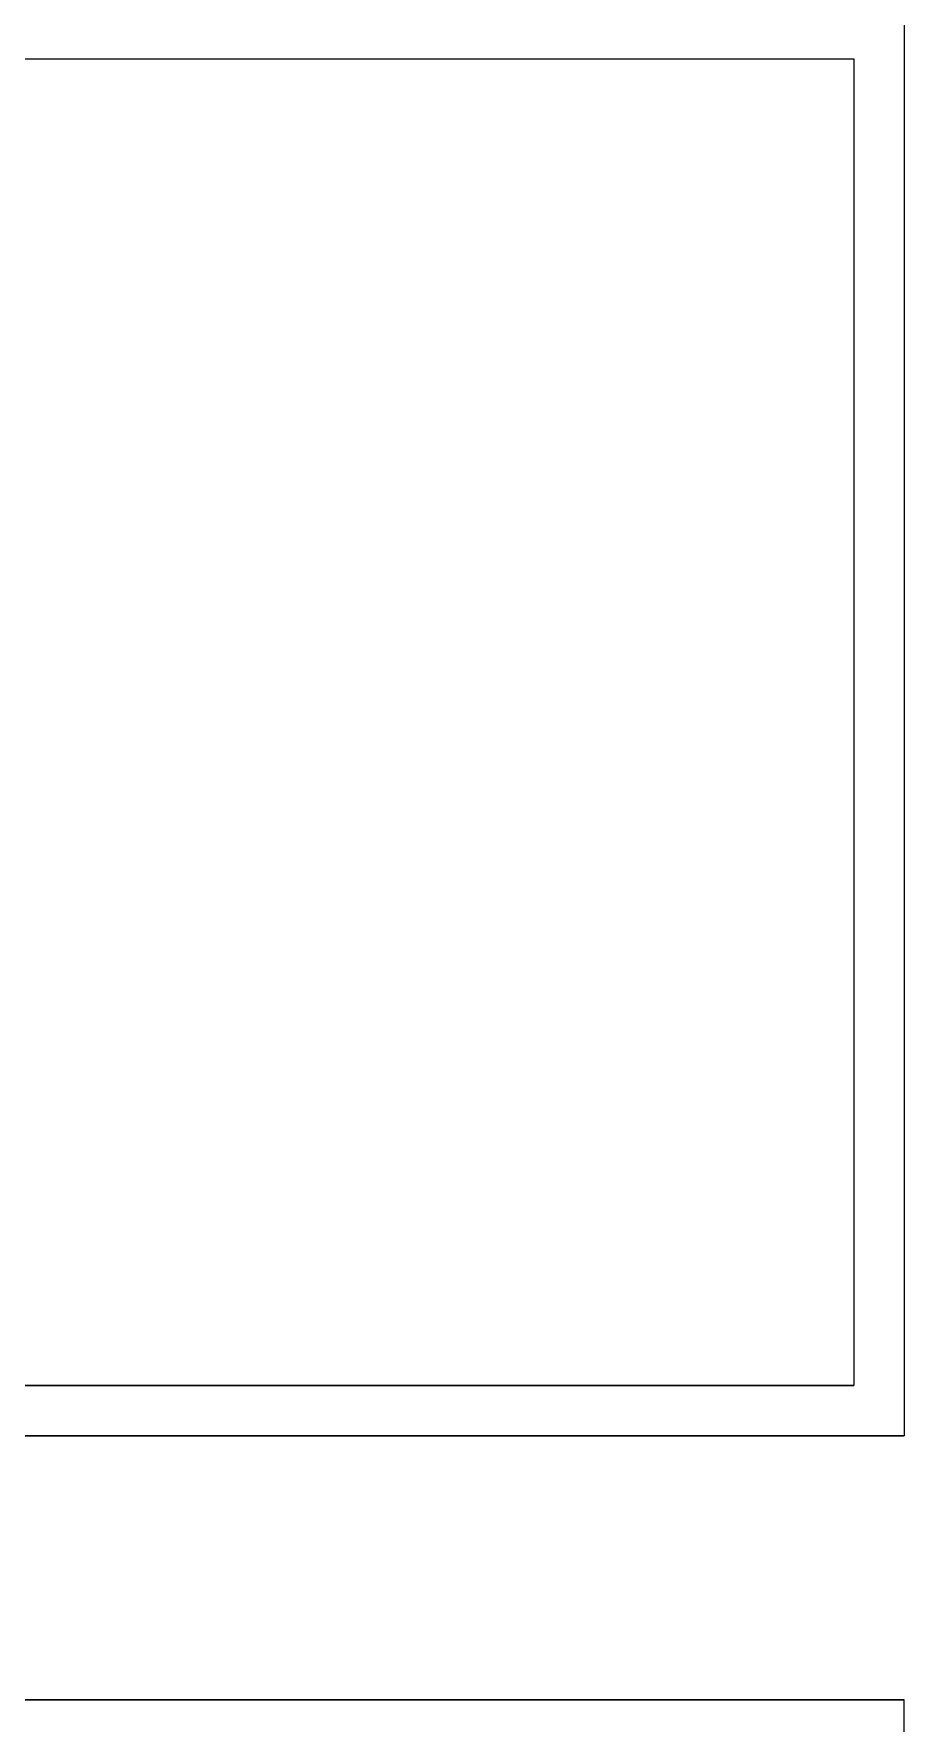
# Model space of a CAD drawing. Header units: inches. Extents: x -1851 to 6314, y -1304 to 4687.
# Drawn here: x 1566.8 to 1594.5, y 2220.5 to 2274.2 of the extents above; entities that cross this region are included whole.
import ezdxf

# ---------------------------------------------------------------- set-up
doc = ezdxf.new("R2010")
doc.units = ezdxf.units.IN
doc.header["$MEASUREMENT"] = 0
doc.layers.add('E-ARRY-TABL', color=9, linetype='Continuous')

# ---------------------------------------------------------------- blocks, each defined once
blk = doc.blocks.new('2.2.1_8 Mid Plan View')
at = {"color": 7, "linetype": 'Continuous', "lineweight": 15}
for p, q in [((-0.3006, -3.7368), (-0.3006, 2.6804)), ((3.5556, 2.6804), (0.3011, 2.6804)), ((0.3011, 2.6804), (0.3011, -3.7368)), ((0.4159, 2.5656), (0.4159, -3.622)), ((3.4408, 2.5656), (0.4159, 2.5656)), ((3.4408, -3.622), (3.4408, 2.5656))]:
    blk.add_line(p, q, dxfattribs=at)
blk = doc.blocks.new('A$C1ac49d95')
at = {"layer": 'E-ARRY-TABL'}
for p, q in [((1.602, 2243.165), (87.938, 2243.165)), ((0, 2241.562), (89.54, 2241.562)), ((89.54, 2233.167), (0, 2233.167)), ((89.54, 2187.756), (89.54, 2233.167))]:
    blk.add_line(p, q, dxfattribs=at)
at = {"layer": 'E-ARRY-TABL', "xscale": -13.95298604562408, "yscale": 13.95298604562408, "zscale": 13.95298604562408, "rotation": 270}
blk.add_blockref('2.2.1_8 Mid Plan View', (52.14, 2237.361), dxfattribs=at)

msp = doc.modelspace()

# ---------------------------------------------------------------- block references
msp.add_blockref('A$C1ac49d95', (1504.91807, -11.95114))

doc.saveas('drawing.dxf')
